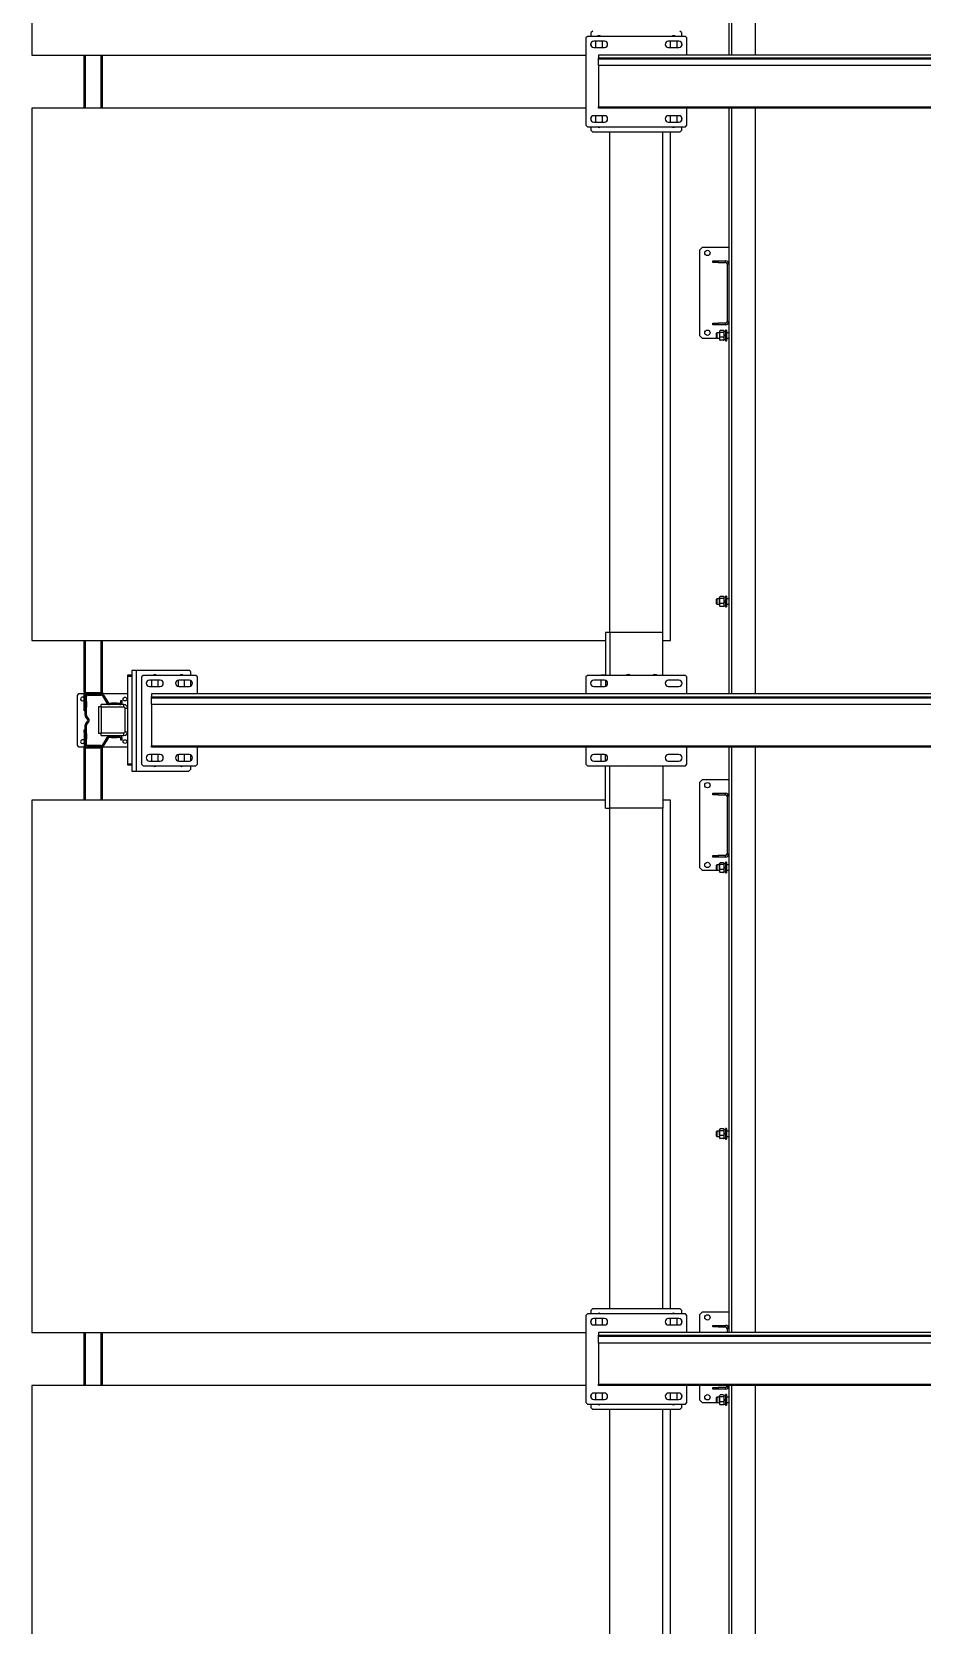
# Model space of a CAD drawing. Header units: millimetres. Extents: x 6622 to 532820, y 3370 to 359312.
# Drawn here: x 469000 to 470673, y 304390 to 307383 of the extents above; entities that cross this region are included whole.
import ezdxf

# ---------------------------------------------------------------- set-up
doc = ezdxf.new("R2010")
doc.units = ezdxf.units.MM

# ---------------------------------------------------------------- blocks, each defined once
blk = doc.blocks.new('A$C6F3A12F4')
at = {"color": 2, "linetype": 'Continuous', "lineweight": 25}
for p, q in [((8485.7, 3475), (8485.7, 225)), ((8491.1, 225), (8491.1, 3475)), ((8493.7, 3475), (8493.7, 225)), ((8505.7, 3475), (8505.7, 225)), ((8583.1, 225), (8583.1, 3475)), ((8585.7, 3475), (8585.7, 225)), ((7285.2, 2635), (7285.2, 1065)), ((7290.6, 1065), (7290.6, 2635)), ((7293.2, 2635), (7293.2, 1065)), ((7305.2, 2635), (7305.2, 1065)), ((7382.6, 1065), (7382.6, 2635)), ((7385.2, 2635), (7385.2, 1065)), ((9685.2, 2635), (9685.2, 1065)), ((9690.6, 1065), (9690.6, 2635)), ((9693.2, 2635), (9693.2, 1065)), ((9705.2, 2635), (9705.2, 1065)), ((9782.6, 1065), (9782.6, 2635)), ((9785.2, 2635), (9785.2, 1065)), ((6185.7, 1359.5), (7285.2, 1359.5)), ((7385.2, 1359.5), (8485.7, 1359.5)), ((8585.7, 1359.5), (9685.2, 1359.5)), ((9785.2, 1359.5), (10885.7, 1359.5)), ((6185.7, 1314.5), (7285.2, 1314.5)), ((6786, 1309.5), (7285.2, 1309.5)), ((7385.2, 1314.5), (8485.7, 1314.5)), ((7385.2, 1309.5), (7678, 1309.5)), ((7647, 1309.5), (7647, 1259.5)), ((7675, 1303.5), (7672, 1303.5)), ((7672, 1289.5), (7672, 1303.5)), ((7672, 1289.5), (7675, 1289.5)), ((7672, 1279.5), (7672, 1289.5)), ((7675, 1289.5), (7675, 1303.5)), ((7675, 1289.5), (7675, 1279.5)), ((7678, 1309.5), (7678, 1306.5)), ((7678, 1309.5), (7786, 1309.5)), ((7678, 1306.5), (7786, 1306.5)), ((7786, 1309.5), (8485.7, 1309.5)), ((7786, 1306.5), (7786, 1309.5)), ((7792, 1303.5), (7789, 1303.5)), ((7789, 1303.5), (7789, 1289.5)), ((7789, 1289.5), (7792, 1289.5)), ((7789, 1279.5), (7789, 1289.5)), ((7792, 1303.5), (7792, 1289.5)), ((7792, 1289.5), (7792, 1279.5)), ((7802, 1305.5), (7802, 1303.5)), ((7802, 1305.5), (7822, 1305.5)), ((7802, 1303.5), (7822, 1303.5)), ((7802.8, 1300), (7802.8, 1293.4)), ((7804.4, 1300.9), (7803.3, 1300.3)), ((7803.3, 1293.1), (7804.4, 1292.5)), ((7803.9, 1303.5), (7803.9, 1300.9)), ((7812, 1300.9), (7803.9, 1300.9)), ((7804.4, 1292.5), (7814.9, 1292.5)), ((7806.4, 1300), (7806.4, 1293.4)), ((7807, 1309.5), (7807, 1305.5)), ((7807, 1292.5), (7807, 1287)), ((7812, 1300.9), (7813.5, 1300.9)), ((7820, 1300.9), (7813.5, 1300.9)), ((7814.9, 1292.5), (7819.6, 1292.5)), ((7815.5, 1300), (7815.5, 1293.4)), ((7817, 1305.5), (7817, 1309.5)), ((7817, 1287), (7817, 1292.5)), ((7820.7, 1300.3), (7819.6, 1300.9)), ((7819.6, 1292.5), (7820.7, 1293.1)), ((7820, 1300.9), (7820, 1303.5)), ((7821.2, 1300), (7821.2, 1293.4)), ((7822, 1303.5), (7822, 1305.5)), ((8302, 1305.5), (8302, 1303.5)), ((8302, 1305.5), (8322, 1305.5)), ((8302, 1303.5), (8322, 1303.5)), ((8302.8, 1300), (8302.8, 1293.4)), ((8304.4, 1300.9), (8303.3, 1300.3)), ((8303.3, 1293.1), (8304.4, 1292.5)), ((8303.9, 1303.5), (8303.9, 1300.9)), ((8312, 1300.9), (8303.9, 1300.9)), ((8314.9, 1292.5), (8304.4, 1292.5)), ((8306.4, 1300), (8306.4, 1293.4)), ((8307, 1309.5), (8307, 1305.5)), ((8307, 1292.5), (8307, 1287)), ((8312, 1300.9), (8313.5, 1300.9)), ((8320, 1300.9), (8313.5, 1300.9)), ((8314.9, 1292.5), (8319.6, 1292.5)), ((8315.5, 1300), (8315.5, 1293.4)), ((8317, 1305.5), (8317, 1309.5)), ((8317, 1287), (8317, 1292.5)), ((8320.7, 1300.3), (8319.6, 1300.9)), ((8319.6, 1292.5), (8320.7, 1293.1)), ((8320, 1300.9), (8320, 1303.5)), ((8321.2, 1300), (8321.2, 1293.4)), ((8322, 1303.5), (8322, 1305.5)), ((8585.7, 1314.5), (9685.2, 1314.5)), ((8585.7, 1309.5), (8678, 1309.5)), ((8647, 1309.5), (8647, 1259.5)), ((8675, 1303.5), (8672, 1303.5)), ((8672, 1289.5), (8672, 1303.5)), ((8672, 1289.5), (8675, 1289.5)), ((8672, 1279.5), (8672, 1289.5)), ((8675, 1289.5), (8675, 1303.5)), ((8675, 1289.5), (8675, 1279.5)), ((8678, 1309.5), (8678, 1306.5)), ((8678, 1309.5), (8786, 1309.5)), ((8678, 1306.5), (8786, 1306.5)), ((8786, 1309.5), (9678, 1309.5)), ((8786, 1306.5), (8786, 1309.5)), ((8792, 1303.5), (8789, 1303.5)), ((8789, 1303.5), (8789, 1289.5)), ((8789, 1289.5), (8792, 1289.5)), ((8789, 1279.5), (8789, 1289.5)), ((8792, 1303.5), (8792, 1289.5)), ((8792, 1289.5), (8792, 1279.5)), ((8802, 1305.5), (8802, 1303.5)), ((8802, 1305.5), (8822, 1305.5)), ((8802, 1303.5), (8822, 1303.5)), ((8802.8, 1300), (8802.8, 1293.4)), ((8804.4, 1300.9), (8803.3, 1300.3)), ((8803.3, 1293.1), (8804.4, 1292.5)), ((8803.9, 1303.5), (8803.9, 1300.9)), ((8812, 1300.9), (8803.9, 1300.9)), ((8814.9, 1292.5), (8804.4, 1292.5)), ((8806.4, 1300), (8806.4, 1293.4)), ((8807, 1309.5), (8807, 1305.5)), ((8807, 1292.5), (8807, 1287)), ((8812, 1300.9), (8813.5, 1300.9)), ((8820, 1300.9), (8813.5, 1300.9)), ((8814.9, 1292.5), (8819.6, 1292.5)), ((8815.5, 1300), (8815.5, 1293.4)), ((8817, 1305.5), (8817, 1309.5)), ((8817, 1287), (8817, 1292.5)), ((8820.7, 1300.3), (8819.6, 1300.9)), ((8819.6, 1292.5), (8820.7, 1293.1)), ((8820, 1300.9), (8820, 1303.5)), ((8821.2, 1300), (8821.2, 1293.4)), ((8822, 1303.5), (8822, 1305.5)), ((9302, 1305.5), (9302, 1303.5)), ((9302, 1305.5), (9322, 1305.5)), ((9302, 1303.5), (9322, 1303.5)), ((9302.8, 1300), (9302.8, 1293.4)), ((9304.4, 1300.9), (9303.3, 1300.3)), ((9303.3, 1293.1), (9304.4, 1292.5)), ((9303.9, 1303.5), (9303.9, 1300.9)), ((9312, 1300.9), (9303.9, 1300.9)), ((9314.9, 1292.5), (9304.4, 1292.5)), ((9306.4, 1300), (9306.4, 1293.4)), ((9307, 1309.5), (9307, 1305.5)), ((9307, 1292.5), (9307, 1287)), ((9312, 1300.9), (9313.5, 1300.9)), ((9320, 1300.9), (9313.5, 1300.9)), ((9314.9, 1292.5), (9319.6, 1292.5)), ((9315.5, 1300), (9315.5, 1293.4)), ((9317, 1305.5), (9317, 1309.5)), ((9317, 1287), (9317, 1292.5)), ((9320.7, 1300.3), (9319.6, 1300.9)), ((9319.6, 1292.5), (9320.7, 1293.1)), ((9320, 1300.9), (9320, 1303.5)), ((9321.2, 1300), (9321.2, 1293.4)), ((9322, 1303.5), (9322, 1305.5)), ((9647, 1309.5), (9647, 1259.5)), ((9675, 1303.5), (9672, 1303.5)), ((9672, 1289.5), (9672, 1303.5)), ((9672, 1289.5), (9675, 1289.5)), ((9672, 1279.5), (9672, 1289.5)), ((9675, 1289.5), (9675, 1303.5)), ((9675, 1289.5), (9675, 1279.5)), ((9678, 1309.5), (9678, 1306.5)), ((9678, 1309.5), (9685.2, 1309.5)), ((9678, 1306.5), (9685.2, 1306.5)), ((9785.2, 1314.5), (10885.7, 1314.5)), ((9785.2, 1309.5), (9786, 1309.5)), ((9785.2, 1306.5), (9786, 1306.5)), ((9786, 1309.5), (10678, 1309.5)), ((9786, 1306.5), (9786, 1309.5)), ((9792, 1303.5), (9789, 1303.5)), ((9789, 1303.5), (9789, 1289.5)), ((9789, 1289.5), (9792, 1289.5)), ((9789, 1279.5), (9789, 1289.5)), ((9792, 1303.5), (9792, 1289.5)), ((9792, 1289.5), (9792, 1279.5)), ((9802, 1305.5), (9802, 1303.5)), ((9802, 1305.5), (9822, 1305.5)), ((9802, 1303.5), (9822, 1303.5)), ((9802.8, 1300), (9802.8, 1293.4)), ((9804.4, 1300.9), (9803.3, 1300.3)), ((9803.3, 1293.1), (9804.4, 1292.5)), ((9803.9, 1303.5), (9803.9, 1300.9)), ((9812, 1300.9), (9803.9, 1300.9)), ((9814.9, 1292.5), (9804.4, 1292.5)), ((9806.4, 1300), (9806.4, 1293.4)), ((9807, 1309.5), (9807, 1305.5)), ((9807, 1292.5), (9807, 1287)), ((9812, 1300.9), (9813.5, 1300.9)), ((9820, 1300.9), (9813.5, 1300.9)), ((9814.9, 1292.5), (9819.6, 1292.5)), ((9815.5, 1300), (9815.5, 1293.4)), ((9817, 1305.5), (9817, 1309.5)), ((9817, 1287), (9817, 1292.5)), ((9820.7, 1300.3), (9819.6, 1300.9)), ((9819.6, 1292.5), (9820.7, 1293.1)), ((9820, 1300.9), (9820, 1303.5)), ((9821.2, 1300), (9821.2, 1293.4)), ((9822, 1303.5), (9822, 1305.5)), ((7647, 1259.5), (7652, 1254.5)), ((7675, 1279.5), (7672, 1279.5)), ((7792, 1279.5), (7789, 1279.5)), ((7807, 1287), (7807.5, 1286.5)), ((7807, 1287), (7817, 1287)), ((7816.5, 1286.5), (7807.5, 1286.5)), ((7812, 1254.5), (7817, 1259.5)), ((7816.5, 1286.5), (7817, 1287)), ((7817, 1259.5), (7817, 1287)), ((8307, 1287), (8307.5, 1286.5)), ((8307, 1287), (8317, 1287)), ((8316.5, 1286.5), (8307.5, 1286.5)), ((8316.5, 1286.5), (8317, 1287)), ((8647, 1259.5), (8652, 1254.5)), ((8675, 1279.5), (8672, 1279.5)), ((8792, 1279.5), (8789, 1279.5)), ((8807, 1287), (8807.5, 1286.5)), ((8807, 1287), (8817, 1287)), ((8816.5, 1286.5), (8807.5, 1286.5)), ((8812, 1254.5), (8817, 1259.5)), ((8816.5, 1286.5), (8817, 1287)), ((8817, 1259.5), (8817, 1287)), ((9307, 1287), (9307.5, 1286.5)), ((9307, 1287), (9317, 1287)), ((9316.5, 1286.5), (9307.5, 1286.5)), ((9316.5, 1286.5), (9317, 1287)), ((9647, 1259.5), (9652, 1254.5)), ((9675, 1279.5), (9672, 1279.5)), ((9792, 1279.5), (9789, 1279.5)), ((9807, 1287), (9807.5, 1286.5)), ((9807, 1287), (9817, 1287)), ((9816.5, 1286.5), (9807.5, 1286.5)), ((9812, 1254.5), (9817, 1259.5)), ((9816.5, 1286.5), (9817, 1287)), ((9817, 1259.5), (9817, 1287)), ((7253.2, 1231), (7250.2, 1228)), ((7250.2, 1228), (7250.2, 1044)), ((7285.2, 1231), (7253.2, 1231)), ((7417.2, 1231), (7385.2, 1231)), ((7420.2, 1228), (7417.2, 1231)), ((7420.2, 1044), (7420.2, 1228)), ((7652, 1254.5), (7812, 1254.5)), ((8453.7, 1231), (8450.7, 1228)), ((8450.7, 1228), (8450.7, 1044)), ((8485.7, 1231), (8453.7, 1231)), ((8617.7, 1231), (8585.7, 1231)), ((8620.7, 1228), (8617.7, 1231)), ((8620.7, 1044), (8620.7, 1228)), ((8652, 1254.5), (8812, 1254.5)), ((9653.2, 1231), (9650.2, 1228)), ((9650.2, 1228), (9650.2, 1044)), ((9652, 1254.5), (9685.2, 1254.5)), ((9685.2, 1231), (9653.2, 1231)), ((9785.2, 1254.5), (9812, 1254.5)), ((9817.2, 1231), (9785.2, 1231)), ((9820.2, 1228), (9817.2, 1231)), ((9820.2, 1044), (9820.2, 1228)), ((7243.2, 1220.9), (7240.2, 1217.9)), ((7243.2, 1220.9), (7250.2, 1220.9)), ((7259.2, 1216), (7259.2, 1196)), ((7259.2, 1211.9), (7271.2, 1211.9)), ((7271.2, 1200), (7259.2, 1200)), ((7271.2, 1199.9), (7259.2, 1199.9)), ((7261.7, 1220.9), (7268.7, 1220.9)), ((7271.2, 1196), (7271.2, 1216)), ((7399.2, 1216), (7399.2, 1196)), ((7399.2, 1211.9), (7411.2, 1211.9)), ((7411.2, 1200), (7399.2, 1200)), ((7411.2, 1199.9), (7399.2, 1199.9)), ((7401.7, 1220.9), (7408.7, 1220.9)), ((7411.2, 1196), (7411.2, 1216)), ((7420.2, 1220.9), (7427.2, 1220.9)), ((7430.2, 1217.9), (7427.2, 1220.9)), ((7430.2, 1217.9), (7430.2, 1053.9)), ((8385.2, 1200), (7430.2, 1200)), ((8385.2, 1185.9), (8385.2, 1200)), ((8459.7, 1216), (8459.7, 1196)), ((8471.7, 1196), (8471.7, 1216)), ((8599.7, 1216), (8599.7, 1196)), ((8611.7, 1196), (8611.7, 1216)), ((8685.2, 1200), (8685.2, 1185.9)), ((9640.2, 1200), (8685.2, 1200)), ((9643.2, 1220.9), (9640.2, 1217.9)), ((9640.2, 1053.9), (9640.2, 1217.9)), ((9643.2, 1220.9), (9650.2, 1220.9)), ((9659.2, 1216), (9659.2, 1196)), ((9659.2, 1211.9), (9671.2, 1211.9)), ((9671.2, 1200), (9659.2, 1200)), ((9671.2, 1199.9), (9659.2, 1199.9)), ((9661.7, 1220.9), (9668.7, 1220.9)), ((9671.2, 1196), (9671.2, 1216)), ((9799.2, 1216), (9799.2, 1196)), ((9799.2, 1211.9), (9811.2, 1211.9)), ((9811.2, 1200), (9799.2, 1200)), ((9811.2, 1199.9), (9799.2, 1199.9)), ((9801.7, 1220.9), (9808.7, 1220.9)), ((9811.2, 1196), (9811.2, 1216)), ((9820.2, 1220.9), (9827.2, 1220.9)), ((9830.2, 1217.9), (9827.2, 1220.9)), ((9830.2, 1217.9), (9830.2, 1053.9)), ((10785.2, 1200), (9830.2, 1200)), ((8370.2, 1185.9), (7430.2, 1185.9)), ((8370.2, 1185.9), (8370.2, 1085.9)), ((8450.7, 1185.9), (8370.2, 1185.9)), ((8620.7, 1185.9), (8700.2, 1185.9)), ((8700.2, 1185.9), (8700.2, 1085.9)), ((9640.2, 1185.9), (8700.2, 1185.9)), ((10770.2, 1185.9), (9830.2, 1185.9)), ((8370.2, 1085.9), (7430.2, 1085.9)), ((8370.2, 1085.9), (8450.7, 1085.9)), ((8370.2, 1085.9), (8370.2, 1077.9)), ((8370.2, 1077.9), (8450.7, 1077.9)), ((8385.2, 0), (8385.2, 1077.9)), ((8449.7, 1069.9), (8449.7, 1077.9)), ((8460, 1077.9), (8471.4, 1077.9)), ((8611.4, 1077.9), (8600, 1077.9)), ((8700.2, 1085.9), (8620.7, 1085.9)), ((8700.2, 1077.9), (8620.7, 1077.9)), ((8685.2, 1077.9), (8685.2, 0)), ((8700.2, 1077.9), (8700.2, 1085.9)), ((9640.2, 1085.9), (8700.2, 1085.9)), ((10770.2, 1085.9), (9830.2, 1085.9)), ((7240.2, 1053.9), (7243.2, 1050.9)), ((7250.2, 1050.9), (7243.2, 1050.9)), ((7259.2, 1076), (7259.2, 1056)), ((7259.2, 1071.9), (7271.2, 1071.9)), ((7271.2, 1059.9), (7259.2, 1059.9)), ((7268.4, 1050.9), (7262, 1050.9)), ((7271.2, 1056), (7271.2, 1076)), ((7285.2, 1065), (7290.6, 1065)), ((7293.2, 1065), (7290.6, 1065)), ((7305.2, 1065), (7293.2, 1065)), ((7305.2, 1065), (7382.6, 1065)), ((7385.2, 1065), (7382.6, 1065)), ((7399.2, 1076), (7399.2, 1056)), ((7399.2, 1071.9), (7411.2, 1071.9)), ((7411.2, 1059.9), (7399.2, 1059.9)), ((7408.4, 1050.9), (7402, 1050.9)), ((7411.2, 1056), (7411.2, 1076)), ((7427.2, 1050.9), (7420.2, 1050.9)), ((7427.2, 1050.9), (7430.2, 1053.9)), ((8450.7, 1069.9), (8449.7, 1069.9)), ((8459.7, 1076), (8459.7, 1056)), ((8471.7, 1069.9), (8459.7, 1069.9)), ((8471.7, 1056), (8471.7, 1076)), ((8599.7, 1076), (8599.7, 1056)), ((8611.7, 1069.9), (8599.7, 1069.9)), ((8611.7, 1056), (8611.7, 1076)), ((9640.2, 1053.9), (9643.2, 1050.9)), ((9650.2, 1050.9), (9643.2, 1050.9)), ((9659.2, 1076), (9659.2, 1056)), ((9659.2, 1071.9), (9671.2, 1071.9)), ((9671.2, 1059.9), (9659.2, 1059.9)), ((9668.4, 1050.9), (9662, 1050.9)), ((9671.2, 1056), (9671.2, 1076)), ((9685.2, 1065), (9690.6, 1065)), ((9693.2, 1065), (9690.6, 1065)), ((9705.2, 1065), (9693.2, 1065)), ((9705.2, 1065), (9782.6, 1065)), ((9785.2, 1065), (9782.6, 1065)), ((9799.2, 1076), (9799.2, 1056)), ((9799.2, 1071.9), (9811.2, 1071.9)), ((9811.2, 1059.9), (9799.2, 1059.9)), ((9808.4, 1050.9), (9802, 1050.9)), ((9811.2, 1056), (9811.2, 1076)), ((9827.2, 1050.9), (9820.2, 1050.9)), ((9827.2, 1050.9), (9830.2, 1053.9)), ((7250.2, 1044), (7253.2, 1041)), ((7253.2, 1041), (7417.2, 1041)), ((7285.2, 0), (7285.2, 1041)), ((7385.2, 1041), (7385.2, 0)), ((7417.2, 1041), (7420.2, 1044)), ((8450.7, 1044), (8453.7, 1041)), ((8453.7, 1041), (8485.7, 1041)), ((8485.2, 1041), (8485.2, 1020)), ((8585.7, 1041), (8617.7, 1041)), ((8617.7, 1041), (8620.7, 1044)), ((9650.2, 1044), (9653.2, 1041)), ((9653.2, 1041), (9817.2, 1041)), ((9685.2, 0), (9685.2, 1041)), ((9785.2, 1041), (9785.2, 0)), ((9817.2, 1041), (9820.2, 1044)), ((8453.7, 311), (8450.7, 308)), ((8450.7, 308), (8450.7, 209)), ((8485.7, 311), (8453.7, 311)), ((8617.7, 311), (8585.7, 311)), ((8620.7, 308), (8617.7, 311)), ((8620.7, 209), (8620.7, 308)), ((8443.7, 298.1), (8440.7, 295.1)), ((8440.7, 196.1), (8440.7, 295.1)), ((8443.7, 298.1), (8450.7, 298.1)), ((8459.7, 296), (8459.7, 276)), ((8471.7, 287.1), (8459.7, 287.1)), ((8459.8, 275.1), (8471.6, 275.1)), ((8460.1, 298.1), (8471.3, 298.1)), ((8471.7, 276), (8471.7, 296)), ((8599.7, 296), (8599.7, 276)), ((8611.7, 287.1), (8599.7, 287.1)), ((8599.8, 275.1), (8611.6, 275.1)), ((8600.1, 298.1), (8611.3, 298.1)), ((8611.7, 276), (8611.7, 296)), ((8620.7, 298.1), (8627.7, 298.1)), ((8630.7, 295.1), (8627.7, 298.1)), ((8630.7, 196.1), (8630.7, 295.1)), ((8459.7, 241), (8459.7, 221)), ((8471.7, 221), (8471.7, 241)), ((8599.7, 241), (8599.7, 221)), ((8611.7, 221), (8611.7, 241)), ((8471.7, 237.1), (8459.7, 237.1)), ((8459.7, 225.1), (8471.7, 225.1)), ((8485.7, 225), (8491.1, 225)), ((8493.7, 225), (8491.1, 225)), ((8505.7, 225), (8493.7, 225)), ((8505.7, 225), (8583.1, 225)), ((8585.7, 225), (8583.1, 225)), ((8611.7, 237.1), (8599.7, 237.1)), ((8599.7, 225.1), (8611.7, 225.1)), ((8440.7, 188.1), (8440.7, 196.1)), ((8440.7, 196.1), (8630.7, 196.1)), ((8440.7, 188.1), (8630.7, 188.1)), ((8449.7, 180.1), (8449.7, 188.1)), ((8452.7, 180.1), (8449.7, 180.1)), ((8450.7, 209), (8453.7, 206)), ((8452.7, 188.1), (8452.7, 180.1)), ((8616.7, 180.1), (8452.7, 180.1)), ((8453.7, 206), (8617.7, 206)), ((8485.2, 180), (8485.2, 133)), ((8512.7, 180.1), (8512.7, 175.1)), ((8556.7, 175.1), (8556.7, 180.1)), ((8585.2, 133), (8585.2, 180)), ((8616.7, 180.1), (8616.7, 188.1)), ((8619.7, 180.1), (8616.7, 180.1)), ((8617.7, 206), (8620.7, 209)), ((8619.7, 188.1), (8619.7, 180.1)), ((8630.7, 188.1), (8630.7, 196.1)), ((8498.2, 167.5), (8498.2, 170)), ((8500.2, 170), (8498.2, 170)), ((8500.2, 167.5), (8498.2, 167.5)), ((8500.2, 167.5), (8500.2, 170)), ((8505.7, 164.5), (8503.2, 164.5)), ((8503.2, 160.5), (8503.2, 164.5)), ((8505.7, 160.5), (8503.2, 160.5)), ((8503.2, 160.5), (8503.2, 149.7)), ((8503.2, 149.7), (8505.7, 149.7)), ((8503.2, 145.7), (8503.2, 149.7)), ((8510.7, 173.1), (8505.7, 173.1)), ((8505.7, 173.1), (8505.7, 130.1)), ((8510.7, 173.1), (8510.7, 130.1)), ((8556.7, 175.1), (8512.7, 175.1)), ((8558.7, 130.1), (8558.7, 173.1)), ((8563.7, 173.1), (8558.7, 173.1)), ((8563.7, 130.1), (8563.7, 173.1)), ((8567.2, 164.5), (8564.7, 164.5)), ((8564.7, 164.5), (8564.7, 160.5)), ((8567.2, 160.5), (8564.7, 160.5)), ((8564.7, 149.7), (8564.7, 160.5)), ((8564.7, 149.7), (8567.2, 149.7)), ((8564.7, 149.7), (8564.7, 145.7)), ((8567.2, 164.5), (8567.2, 160.5)), ((8567.2, 149.7), (8567.2, 160.5)), ((8567.2, 149.7), (8567.2, 145.7)), ((8570.2, 170), (8570.2, 167.5)), ((8572.2, 170), (8570.2, 170)), ((8572.2, 167.5), (8570.2, 167.5)), ((8572.2, 170), (8572.2, 167.5)), ((7385.2, 133), (7285.2, 133)), ((7385.2, 130.5), (7285.2, 130.5)), ((8483.2, 133), (8385.2, 133)), ((8483.2, 130.5), (8385.2, 130.5)), ((8483.2, 133), (8485.2, 133)), ((8483.2, 128), (8483.2, 133)), ((8485.2, 128), (8483.2, 128)), ((8483.2, 101), (8483.2, 128)), ((8485.2, 133), (8485.2, 129.9)), ((8487.7, 129.9), (8485.2, 129.9)), ((8485.2, 105.5), (8485.2, 129.9)), ((8487.7, 105.5), (8487.7, 129.9)), ((8487.8, 134.6), (8501.8, 143.1)), ((8487.8, 134.6), (8489.1, 132.5)), ((8489.1, 132.5), (8503.1, 141)), ((8503.1, 141), (8501.8, 143.1)), ((8503.2, 145.7), (8505.7, 145.7)), ((8510.7, 130.1), (8505.7, 130.1)), ((8509.7, 130.1), (8509.7, 125.1)), ((8509.7, 130.1), (8559.7, 130.1)), ((8509.7, 125.1), (8559.7, 125.1)), ((8563.7, 130.1), (8558.7, 130.1)), ((8559.7, 130.1), (8559.7, 125.1)), ((8564.7, 145.7), (8567.2, 145.7)), ((8568.6, 143.1), (8567.3, 141)), ((8567.3, 141), (8581.3, 132.5)), ((8568.6, 143.1), (8582.6, 134.6)), ((8581.3, 132.5), (8582.6, 134.6)), ((8585.2, 129.9), (8582.7, 129.9)), ((8582.7, 129.9), (8582.7, 105.5)), ((8585.2, 133), (8587.2, 133)), ((8585.2, 129.9), (8585.2, 133)), ((8585.2, 129.9), (8585.2, 105.5)), ((8587.2, 128), (8585.2, 128)), ((8587.2, 133), (8587.2, 128)), ((8685.2, 133), (8587.2, 133)), ((8685.2, 130.5), (8587.2, 130.5)), ((8587.2, 101), (8587.2, 128)), ((9785.2, 133), (9685.2, 133)), ((9785.2, 130.5), (9685.2, 130.5)), ((7385.2, 100.5), (7285.2, 100.5)), ((7385.2, 98), (7285.2, 98)), ((8483.2, 100.5), (8385.2, 100.5)), ((8483.2, 98), (8385.2, 98)), ((8483.2, 101), (8485.2, 101)), ((8483.2, 101), (8483.2, 100.5)), ((8483.2, 100.5), (8483.2, 98)), ((8485.2, 101), (8485.2, 105.5)), ((8485.2, 105.5), (8487.7, 105.5)), ((8485.2, 98.2), (8485.2, 90)), ((8486.2, 100), (8486.2, 98)), ((8490.7, 100), (8486.2, 100)), ((8512.2, 98), (8486.2, 98)), ((8490.7, 102.5), (8490.7, 100)), ((8499.8, 102.5), (8490.7, 102.5)), ((8499.8, 100), (8490.7, 100)), ((8499.8, 102.5), (8499.8, 100)), ((8499.8, 102.5), (8510.6, 102.5)), ((8499.8, 100), (8510.6, 100)), ((8525.8, 102.5), (8510.6, 102.5)), ((8510.6, 100), (8510.6, 102.5)), ((8525.8, 100), (8510.6, 100)), ((8512.2, 98), (8512.2, 100)), ((8517.2, 98), (8512.2, 98)), ((8517.2, 100), (8517.2, 98)), ((8525.8, 100), (8525.8, 102.5)), ((8531.8, 106.5), (8527.6, 103.2)), ((8527.6, 103.2), (8529.2, 101.2)), ((8533.3, 104.5), (8529.2, 101.2)), ((8533.3, 104.5), (8531.8, 106.5)), ((8538.6, 106.5), (8537.1, 104.5)), ((8541.2, 101.2), (8537.1, 104.5)), ((8542.8, 103.2), (8538.6, 106.5)), ((8541.2, 101.2), (8542.8, 103.2)), ((8544.6, 102.5), (8544.6, 100)), ((8559.8, 102.5), (8544.6, 102.5)), ((8559.8, 100), (8544.6, 100)), ((8553.2, 98), (8553.2, 100)), ((8558.2, 98), (8553.2, 98)), ((8558.2, 100), (8558.2, 98)), ((8558.2, 98), (8584.2, 98)), ((8559.8, 102.5), (8559.8, 100)), ((8559.8, 102.5), (8570.6, 102.5)), ((8559.8, 100), (8570.6, 100)), ((8579.7, 102.5), (8570.6, 102.5)), ((8570.6, 100), (8570.6, 102.5)), ((8579.7, 100), (8570.6, 100)), ((8579.7, 100), (8579.7, 102.5)), ((8579.7, 100), (8584.2, 100)), ((8582.7, 105.5), (8585.2, 105.5)), ((8584.2, 98), (8584.2, 100)), ((8585.2, 101), (8585.2, 105.5)), ((8585.2, 101), (8587.2, 101)), ((8585.2, 90), (8585.2, 98.2)), ((8587.2, 101), (8587.2, 100.5)), ((8587.2, 100.5), (8587.2, 98)), ((8685.2, 100.5), (8587.2, 100.5)), ((8685.2, 98), (8587.2, 98)), ((9785.2, 100.5), (9685.2, 100.5)), ((9785.2, 98), (9685.2, 98)), ((8490.2, 85), (8580.2, 85)), ((6285.2, 0), (7285.2, 0)), ((7385.2, 0), (8385.2, 0)), ((8685.2, 0), (9685.2, 0)), ((9785.2, 0), (10785.2, 0))]:
    blk.add_line(p, q, dxfattribs=at)
at = {"color": 2, "linetype": 'Continuous', "lineweight": 25, "flags": 128}
for points in [[(7812, 1300.9), (7811.5, 1301.8), (7811, 1302.6), (7810.5, 1303.5)], [(7812, 1303.5), (7812.5, 1302.6), (7813, 1301.8), (7813.5, 1300.9)], [(8312, 1300.9), (8311.5, 1301.8), (8311, 1302.6), (8310.5, 1303.5)], [(8312, 1303.5), (8312.5, 1302.6), (8313, 1301.8), (8313.5, 1300.9)], [(8812, 1300.9), (8811.5, 1301.8), (8811, 1302.6), (8810.5, 1303.5)], [(8812, 1303.5), (8812.5, 1302.6), (8813, 1301.8), (8813.5, 1300.9)], [(9312, 1300.9), (9311.5, 1301.8), (9311, 1302.6), (9310.5, 1303.5)], [(9312, 1303.5), (9312.5, 1302.6), (9313, 1301.8), (9313.5, 1300.9)], [(9812, 1300.9), (9811.5, 1301.8), (9811, 1302.6), (9810.5, 1303.5)], [(9812, 1303.5), (9812.5, 1302.6), (9813, 1301.8), (9813.5, 1300.9)]]:
    blk.add_lwpolyline(points, dxfattribs=at)
at = {"color": 2, "linetype": 'Continuous', "lineweight": 25}
for centre, radius in [((7657, 1269.5), 5), ((7807, 1269.5), 5), ((8657, 1269.5), 5), ((8807, 1269.5), 5), ((9657, 1269.5), 5), ((9807, 1269.5), 5), ((8495.2, 175), 3.5), ((8575.2, 175), 3.5)]:
    blk.add_circle(centre, radius, dxfattribs=at)
for centre, radius, start, end in [((7678, 1303.5), 6, 90, 180), ((7678, 1303.5), 3, 90, 180), ((7786, 1303.5), 6, 0, 90), ((7786, 1303.5), 3, 0, 90), ((8678, 1303.5), 6, 90, 180), ((8678, 1303.5), 3, 90, 180), ((8786, 1303.5), 6, 0, 90), ((8786, 1303.5), 3, 0, 90), ((9678, 1303.5), 6, 90, 180), ((9678, 1303.5), 3, 90, 180), ((9786, 1303.5), 6, 0, 90), ((9786, 1303.5), 3, 0, 90), ((7255.2, 1205.9), 6, 146.4427, 213.5573), ((7265.2, 1216), 6, 0, 180), ((7405.2, 1216), 6, 0, 180), ((7415.2, 1205.9), 6, 326.4427, 33.5573), ((8465.7, 1216), 6, 0, 180), ((8605.7, 1216), 6, 0, 180), ((9655.2, 1205.9), 6, 146.4427, 213.5573), ((9665.2, 1216), 6, 0, 180), ((9805.2, 1216), 6, 0, 180), ((9815.2, 1205.9), 6, 326.4427, 33.5573), ((7265.2, 1196), 6, 180, 0), ((7405.2, 1196), 6, 180, 0), ((8455.2, 1170.9), 6, 138.5904, 221.4096), ((8465.7, 1196), 6, 180, 0), ((8605.7, 1196), 6, 180, 0), ((8615.2, 1170.9), 6, 336.4435, 23.5565), ((9665.2, 1196), 6, 180, 0), ((9805.2, 1196), 6, 180, 0), ((8455.2, 1120.9), 6, 138.5904, 221.4096), ((8615.2, 1120.9), 6, 336.4435, 23.5565), ((7265.2, 1076), 6, 0, 180), ((7405.2, 1076), 6, 0, 180), ((8465.7, 1076), 6, 0, 180), ((8605.7, 1076), 6, 0, 180), ((9665.2, 1076), 6, 0, 180), ((9805.2, 1076), 6, 0, 180), ((7255.2, 1065.9), 6, 146.4427, 213.5573), ((7265.2, 1056), 6, 180, 0), ((7405.2, 1056), 6, 180, 0), ((7415.2, 1065.9), 6, 326.4427, 33.5573), ((8465.7, 1056), 6, 180, 0), ((8605.7, 1056), 6, 180, 0), ((9655.2, 1065.9), 6, 146.4427, 213.5573), ((9665.2, 1056), 6, 180, 0), ((9805.2, 1056), 6, 180, 0), ((9815.2, 1065.9), 6, 326.4427, 33.5573), ((8490.2, 1020), 5, 180, 205.8419), ((8465.7, 296), 6, 0, 180), ((8605.7, 296), 6, 0, 180), ((8455.7, 281.1), 6, 146.4427, 213.5573), ((8465.7, 276), 6, 180, 0), ((8605.7, 276), 6, 180, 0), ((8615.7, 281.1), 6, 326.4427, 33.5573), ((8465.7, 241), 6, 0, 180), ((8605.7, 241), 6, 0, 180), ((8455.7, 231.1), 6, 146.4427, 213.5573), ((8465.7, 221), 6, 180, 0), ((8605.7, 221), 6, 180, 0), ((8615.7, 231.1), 6, 326.4427, 33.5573), ((8512.7, 173.1), 7, 90, 180), ((8556.7, 173.1), 7, 0, 90), ((8500.2, 164.5), 5.5, 0, 90), ((8500.2, 164.5), 3, 0, 90), ((8512.7, 173.1), 2, 90, 180), ((8556.7, 173.1), 2, 0, 90), ((8570.2, 164.5), 5.5, 90, 180), ((8570.2, 164.5), 3, 90, 180), ((8490.7, 129.9), 5.5, 121.4296, 180), ((8490.7, 129.9), 3, 121.4296, 180), ((8500.2, 145.7), 3, 301.4296, 0), ((8500.2, 145.7), 5.5, 301.4296, 0), ((8570.2, 145.7), 5.5, 180, 238.5704), ((8570.2, 145.7), 3, 180, 238.5704), ((8579.7, 129.9), 3, 0, 58.5704), ((8579.7, 129.9), 5.5, 0, 58.5704), ((8486.2, 101), 3, 180, 270), ((8490.7, 105.5), 5.5, 180, 270), ((8486.2, 101), 1, 180, 270), ((8490.2, 90), 5, 180, 270), ((8490.7, 105.5), 3, 180, 270), ((8495.2, 95), 3.5, 121.0027, 0), ((8495.2, 95), 3.5, 0, 58.9973), ((8525.8, 105.5), 3, 270, 308.6598), ((8525.8, 105.5), 5.5, 270, 308.6598), ((8535.2, 102.2), 5.5, 51.3402, 128.6598), ((8535.2, 102.2), 3, 51.3402, 128.6598), ((8544.6, 105.5), 5.5, 231.3402, 270), ((8544.6, 105.5), 3, 231.3402, 270), ((8575.2, 95), 3.5, 121.0027, 0), ((8575.2, 95), 3.5, 0, 58.9973), ((8579.7, 105.5), 3, 270, 0), ((8579.7, 105.5), 5.5, 270, 0), ((8580.2, 90), 5, 270, 0), ((8584.2, 101), 3, 270, 0), ((8584.2, 101), 1, 270, 0)]:
    blk.add_arc(centre, radius, start, end, dxfattribs=at)
for points, knots in [([(7802.8, 1300), (7803.3, 1300.2), (7804, 1300.7), (7805, 1300.7), (7805.8, 1300.4), (7806.2, 1300.1), (7806.4, 1300)], [0, 0, 0, 0, 0.363594, 0.612798, 0.868702, 1, 1, 1, 1]), ([(7806.4, 1293.4), (7806.2, 1293.3), (7805.8, 1293), (7805, 1292.7), (7804, 1292.7), (7803.3, 1293.2), (7802.8, 1293.4)], [0, 0, 0, 0, 0.131297, 0.380793, 0.636405, 1, 1, 1, 1]), ([(7806.4, 1300), (7807.2, 1300.2), (7808.8, 1300.6), (7811.2, 1300.7), (7813.4, 1300.5), (7814.8, 1300.2), (7815.5, 1300)], [0, 0, 0, 0, 0.264621, 0.534957, 0.76537, 1, 1, 1, 1]), ([(7815.5, 1293.4), (7814.7, 1293.2), (7813.1, 1292.8), (7810.7, 1292.7), (7808.5, 1292.9), (7807.1, 1293.2), (7806.4, 1293.4)], [0, 0, 0, 0, 0.264571, 0.534958, 0.765322, 1, 1, 1, 1]), ([(7815.5, 1300), (7816, 1300.2), (7817, 1300.6), (7818.5, 1300.7), (7819.9, 1300.5), (7820.7, 1300.2), (7821.2, 1300)], [0, 0, 0, 0, 0.264617, 0.534952, 0.765335, 1, 1, 1, 1]), ([(7821.2, 1293.4), (7820.7, 1293.2), (7819.7, 1292.8), (7818.2, 1292.7), (7816.8, 1292.9), (7816, 1293.2), (7815.5, 1293.4)], [0, 0, 0, 0, 0.264616, 0.534952, 0.765335, 1, 1, 1, 1]), ([(7821.2, 1300), (7821, 1300.1), (7820.8, 1300.2), (7820.7, 1300.3), (7820.7, 1300.3)], [0, 0, 0, 0, 0.908544, 1, 1, 1, 1]), ([(7820.7, 1293.1), (7820.7, 1293.1), (7820.8, 1293.2), (7821, 1293.3), (7821.2, 1293.4)], [0, 0, 0, 0, 0.091414, 1, 1, 1, 1]), ([(8302.8, 1300), (8303.3, 1300.2), (8304, 1300.7), (8305, 1300.7), (8305.8, 1300.4), (8306.2, 1300.1), (8306.4, 1300)], [0, 0, 0, 0, 0.363588, 0.612802, 0.868735, 1, 1, 1, 1]), ([(8306.4, 1293.4), (8306.2, 1293.3), (8305.8, 1293), (8305, 1292.7), (8304, 1292.7), (8303.3, 1293.2), (8302.8, 1293.4)], [0, 0, 0, 0, 0.131264, 0.380789, 0.636411, 1, 1, 1, 1]), ([(8306.4, 1300), (8307.2, 1300.2), (8308.8, 1300.6), (8311.2, 1300.7), (8313.4, 1300.5), (8314.8, 1300.2), (8315.5, 1300)], [0, 0, 0, 0, 0.264595, 0.534955, 0.765295, 1, 1, 1, 1]), ([(8315.5, 1293.4), (8314.7, 1293.2), (8313.1, 1292.8), (8310.7, 1292.7), (8308.5, 1292.9), (8307.1, 1293.2), (8306.4, 1293.4)], [0, 0, 0, 0, 0.264595, 0.534955, 0.765296, 1, 1, 1, 1]), ([(8315.5, 1300), (8316, 1300.2), (8317, 1300.6), (8318.5, 1300.7), (8319.9, 1300.5), (8320.7, 1300.2), (8321.2, 1300)], [0, 0, 0, 0, 0.264602, 0.534923, 0.765382, 1, 1, 1, 1]), ([(8321.2, 1293.4), (8320.7, 1293.2), (8319.7, 1292.8), (8318.2, 1292.7), (8316.8, 1292.9), (8316, 1293.2), (8315.5, 1293.4)], [0, 0, 0, 0, 0.264602, 0.534923, 0.765382, 1, 1, 1, 1]), ([(8321.2, 1300), (8321, 1300.1), (8320.8, 1300.2), (8320.7, 1300.3), (8320.7, 1300.3)], [0, 0, 0, 0, 0.908521, 1, 1, 1, 1]), ([(8320.7, 1293.1), (8320.7, 1293.1), (8320.8, 1293.2), (8321, 1293.3), (8321.2, 1293.4)], [0, 0, 0, 0, 0.091438, 1, 1, 1, 1]), ([(8802.8, 1300), (8803.3, 1300.2), (8804, 1300.7), (8805, 1300.7), (8805.8, 1300.4), (8806.2, 1300.1), (8806.4, 1300)], [0, 0, 0, 0, 0.363588, 0.612802, 0.868735, 1, 1, 1, 1]), ([(8806.4, 1293.4), (8806.2, 1293.3), (8805.8, 1293), (8805, 1292.7), (8804, 1292.7), (8803.3, 1293.2), (8802.8, 1293.4)], [0, 0, 0, 0, 0.131264, 0.380789, 0.636411, 1, 1, 1, 1]), ([(8806.4, 1300), (8807.2, 1300.2), (8808.8, 1300.6), (8811.2, 1300.7), (8813.4, 1300.5), (8814.8, 1300.2), (8815.5, 1300)], [0, 0, 0, 0, 0.264595, 0.534955, 0.765295, 1, 1, 1, 1]), ([(8815.5, 1293.4), (8814.7, 1293.2), (8813.1, 1292.8), (8810.7, 1292.7), (8808.5, 1292.9), (8807.1, 1293.2), (8806.4, 1293.4)], [0, 0, 0, 0, 0.264595, 0.534955, 0.765296, 1, 1, 1, 1]), ([(8815.5, 1300), (8816, 1300.2), (8817, 1300.6), (8818.5, 1300.7), (8819.9, 1300.5), (8820.7, 1300.2), (8821.2, 1300)], [0, 0, 0, 0, 0.264602, 0.534923, 0.765382, 1, 1, 1, 1]), ([(8821.2, 1293.4), (8820.7, 1293.2), (8819.7, 1292.8), (8818.2, 1292.7), (8816.8, 1292.9), (8816, 1293.2), (8815.5, 1293.4)], [0, 0, 0, 0, 0.264602, 0.534923, 0.765382, 1, 1, 1, 1]), ([(8821.2, 1300), (8821, 1300.1), (8820.8, 1300.2), (8820.7, 1300.3), (8820.7, 1300.3)], [0, 0, 0, 0, 0.908521, 1, 1, 1, 1]), ([(8820.7, 1293.1), (8820.7, 1293.1), (8820.8, 1293.2), (8821, 1293.3), (8821.2, 1293.4)], [0, 0, 0, 0, 0.091438, 1, 1, 1, 1]), ([(9302.8, 1300), (9303.3, 1300.2), (9304, 1300.7), (9305, 1300.7), (9305.8, 1300.4), (9306.2, 1300.1), (9306.4, 1300)], [0, 0, 0, 0, 0.363588, 0.612802, 0.868735, 1, 1, 1, 1]), ([(9306.4, 1293.4), (9306.2, 1293.3), (9305.8, 1293), (9305, 1292.7), (9304, 1292.7), (9303.3, 1293.2), (9302.8, 1293.4)], [0, 0, 0, 0, 0.131264, 0.380789, 0.636411, 1, 1, 1, 1]), ([(9306.4, 1300), (9307.2, 1300.2), (9308.8, 1300.6), (9311.2, 1300.7), (9313.4, 1300.5), (9314.8, 1300.2), (9315.5, 1300)], [0, 0, 0, 0, 0.264595, 0.534955, 0.765295, 1, 1, 1, 1]), ([(9315.5, 1293.4), (9314.7, 1293.2), (9313.1, 1292.8), (9310.7, 1292.7), (9308.5, 1292.9), (9307.1, 1293.2), (9306.4, 1293.4)], [0, 0, 0, 0, 0.264595, 0.534955, 0.765296, 1, 1, 1, 1]), ([(9315.5, 1300), (9316, 1300.2), (9317, 1300.6), (9318.5, 1300.7), (9319.9, 1300.5), (9320.7, 1300.2), (9321.2, 1300)], [0, 0, 0, 0, 0.264602, 0.534923, 0.765382, 1, 1, 1, 1]), ([(9321.2, 1293.4), (9320.7, 1293.2), (9319.7, 1292.8), (9318.2, 1292.7), (9316.8, 1292.9), (9316, 1293.2), (9315.5, 1293.4)], [0, 0, 0, 0, 0.264602, 0.534923, 0.765382, 1, 1, 1, 1]), ([(9321.2, 1300), (9321, 1300.1), (9320.8, 1300.2), (9320.7, 1300.3), (9320.7, 1300.3)], [0, 0, 0, 0, 0.908521, 1, 1, 1, 1]), ([(9320.7, 1293.1), (9320.7, 1293.1), (9320.8, 1293.2), (9321, 1293.3), (9321.2, 1293.4)], [0, 0, 0, 0, 0.091438, 1, 1, 1, 1]), ([(9802.8, 1300), (9803.3, 1300.2), (9804, 1300.7), (9805, 1300.7), (9805.8, 1300.4), (9806.2, 1300.1), (9806.4, 1300)], [0, 0, 0, 0, 0.363588, 0.612802, 0.868735, 1, 1, 1, 1]), ([(9806.4, 1293.4), (9806.2, 1293.3), (9805.8, 1293), (9805, 1292.7), (9804, 1292.7), (9803.3, 1293.2), (9802.8, 1293.4)], [0, 0, 0, 0, 0.131264, 0.380789, 0.636411, 1, 1, 1, 1]), ([(9806.4, 1300), (9807.2, 1300.2), (9808.8, 1300.6), (9811.2, 1300.7), (9813.4, 1300.5), (9814.8, 1300.2), (9815.5, 1300)], [0, 0, 0, 0, 0.264595, 0.534955, 0.765295, 1, 1, 1, 1]), ([(9815.5, 1293.4), (9814.7, 1293.2), (9813.1, 1292.8), (9810.7, 1292.7), (9808.5, 1292.9), (9807.1, 1293.2), (9806.4, 1293.4)], [0, 0, 0, 0, 0.264595, 0.534955, 0.765296, 1, 1, 1, 1]), ([(9815.5, 1300), (9816, 1300.2), (9817, 1300.6), (9818.5, 1300.7), (9819.9, 1300.5), (9820.7, 1300.2), (9821.2, 1300)], [0, 0, 0, 0, 0.264602, 0.534923, 0.765382, 1, 1, 1, 1]), ([(9821.2, 1293.4), (9820.7, 1293.2), (9819.7, 1292.8), (9818.2, 1292.7), (9816.8, 1292.9), (9816, 1293.2), (9815.5, 1293.4)], [0, 0, 0, 0, 0.264602, 0.534923, 0.765382, 1, 1, 1, 1]), ([(9821.2, 1300), (9821, 1300.1), (9820.8, 1300.2), (9820.7, 1300.3), (9820.7, 1300.3)], [0, 0, 0, 0, 0.908521, 1, 1, 1, 1]), ([(9820.7, 1293.1), (9820.7, 1293.1), (9820.8, 1293.2), (9821, 1293.3), (9821.2, 1293.4)], [0, 0, 0, 0, 0.091438, 1, 1, 1, 1])]:
    blk.add_open_spline(points, degree=3, knots=knots, dxfattribs=at)

msp = doc.modelspace()

# ---------------------------------------------------------------- block references
at = {"color": 0, "rotation": 270}
msp.add_blockref('A$C6F3A12F4', (469000, 314625.198), dxfattribs=at)

doc.saveas('drawing.dxf')
